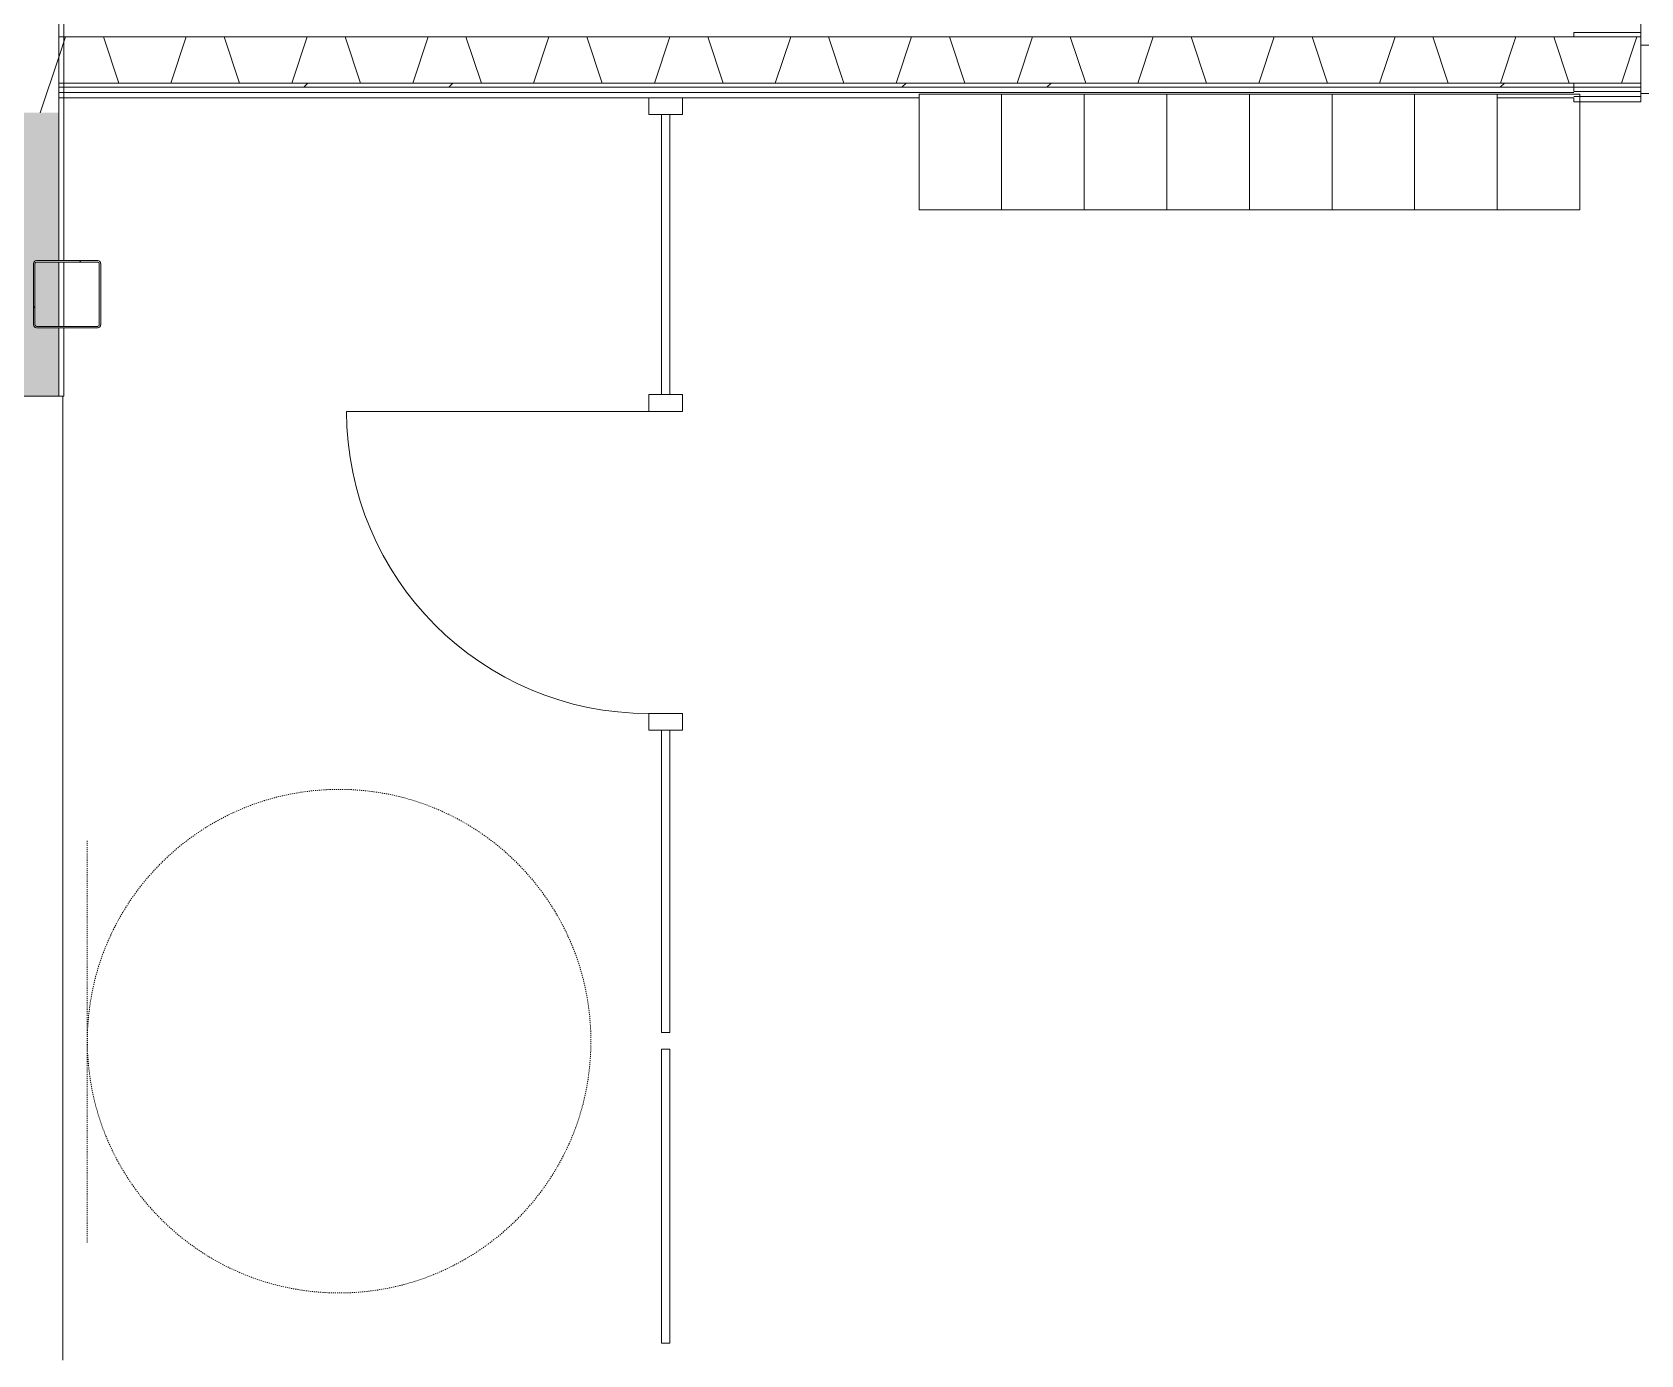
# Model space of a CAD drawing. Header units: inches. Extents: x -1551 to 2054, y 9767 to 12269.
# Drawn here: x 137.8 to 329.5, y 11280.8 to 11438.4 of the extents above; entities that cross this region are included whole.
import ezdxf

# ---------------------------------------------------------------- set-up
doc = ezdxf.new("R2010")
doc.units = ezdxf.units.IN
doc.header["$MEASUREMENT"] = 0
doc.linetypes.add('Dash', pattern=[0.25, 0.125, -0.125])
for name, color, linetype, lineweight in [('0-1', 7, 'Continuous', 5), ('0-2', 7, 'Continuous', 9), ('A-DOOR', 31, 'Continuous', 9), ('A-DOOR-1', 7, 'Continuous', 9), ('A-DOOR-FRAM-1', 7, 'Continuous', 9), ('A-FLOR-1', 7, 'Continuous', 9), ('A-GENM', 5, 'Continuous', 9), ('A-GENM-HDLN', 13, 'Dash', 9), ('A-GLAZ-CURT', 52, 'Continuous', 9), ('A-GLAZ-CWMG', 51, 'Continuous', 9), ('A-WALL-1', 7, 'Continuous', 9), ('A-WALL-PATT-1', 8, 'Continuous', 9), ('A-WALL-PATT-2', 253, 'Continuous', 9), ('A-WALL-PATT-3', 7, 'Continuous', 9), ('I-WALL-2', 7, 'Continuous', 9), ('S-COLS', 52, 'Continuous', 9), ('S-COLS-1', 7, 'Continuous', 9)]:
    doc.layers.add(name, color=color, linetype=linetype, lineweight=lineweight)
pattern_1 = [(0, (0, 0), (115.2, 28.8), [4.752, -81.648, 4.752, -81.648, -460.8]), (0, (0, 0), (115.2, 28.8), [-172.8, 4.752, -168.048, 4.752, -81.648, -201.6]), (0, (0, 0), (115.2, 28.8), [-432, 4.752, -52.848, 4.752, -139.248]), (120, (43.2, 14.4), (-82.54153, 85.366127), [4.752, -81.648, 4.752, -81.648, -460.8]), (120, (43.2, 14.4), (-82.54153, 85.366127), [-172.8, 4.752, -168.048, 4.752, -81.648, -201.6]), (120, (43.2, 14.4), (-82.54153, 85.366127), [-432, 4.752, -52.848, 4.752, -139.248]), (240, (57.6, 72), (-32.65847, -114.166127), [4.752, -81.648, 4.752, -81.648, -460.8]), (240, (57.6, 72), (-32.65847, -114.166127), [-172.8, 4.752, -168.048, 4.752, -81.648, -201.6]), (240, (57.6, 72), (-32.65847, -114.166127), [-432, 4.752, -52.848, 4.752, -139.248])]
pattern_2 = [(161.57, (1.8, 1.8), (-14.4010124, -0.0012439), [0, -102.456, 11.376, 0]), (18.43, (-1.8, 1.8), (-14.4010124, 0.0012439), [0, -102.456, 11.376, 0]), (108.43, (1.8, 1.8), (7.1973965, -36.003153), [34.146, -79.686]), (71.57, (-1.8, 1.8), (7.1973965, 36.003153), [34.146, -79.686])]
pattern_3 = [(45, (0, 0), (-35.63818, 35.63818), []), (45, (0, 54), (-35.63818, 35.63818), [])]

# ---------------------------------------------------------------- blocks, each defined once
blk = doc.blocks.new('CTR - 1st Phase - Shell_rvt-1-KEY PLAN - 1ST FLOOR')
at = {"layer": 'A-WALL-PATT-1'}
h = blk.add_hatch(dxfattribs=at)
h.set_pattern_fill('FP_3', color=256, style=0, pattern_type=2)
h.set_pattern_definition(pattern_1)
h.paths.add_polyline_path([(-3823.32, 10017.09), (-3823.2, 10017.09), (-3823.32, 10052.44), (-3823.82, 10052.44), (-3823.82, 10017.09)], flags=0)
h.paths.add_polyline_path([(-3823.82, 10087.94), (-3823.2, 10087.94), (-3823.32, 10128.89), (-3823.82, 10128.89)], flags=0)
h.paths.add_polyline_path([(-3823.82, 10164.39), (-3823.2, 10164.39), (-3823.32, 10166.64), (-3823.82, 10166.64)], flags=0)
h.paths.add_polyline_path([(-3823.82, 10204.14), (-3823.2, 10204.29), (-3823.32, 10244.44), (-3823.82, 10244.44), (-3823.82, 10208.51)], flags=0)
h.paths.add_polyline_path([(-3823.82, 10279.94), (-3823.2, 10279.94), (-3823.32, 10344.15), (-3823.82, 10344.15), (-3823.82, 10306.2)], flags=0)
h.paths.add_polyline_path([(-3823.2, 10353.03), (-3823.32, 10359.71), (-3823.82, 10359.71), (-3823.82, 10353.03), (-3823.25, 10353.03)], flags=0)
h.paths.add_polyline_path([(-3823.82, 10387.59), (-3823.2, 10387.59), (-3823.32, 10437.64), (-3823.82, 10437.64)], flags=0)
h.paths.add_polyline_path([(-3823.82, 10473.14), (-3823.2, 10473.14), (-3823.32, 10473.64), (-3823.82, 10473.64)], flags=0)
h.paths.add_polyline_path([(-3823.32, 10509.14), (-3823.2, 10509.14), (-3823.32, 10545.94), (-3823.82, 10545.94), (-3823.82, 10509.14)], flags=0)
h.paths.add_polyline_path([(-3823.54, 10554.44), (-3823.2, 10554.44), (-3823.32, 10591.24), (-3823.82, 10591.24), (-3823.82, 10554.44)], flags=0)
h.paths.add_polyline_path([(-3823.2, 10626.74), (-3823.32, 10627.24), (-3823.82, 10627.24), (-3823.82, 10626.74), (-3823.32, 10626.74)], flags=0)
h.paths.add_polyline_path([(-3823.82, 10662.74), (-3823.2, 10662.74), (-3823.32, 10715.25), (-3823.82, 10715.25), (-3823.82, 10701.02)], flags=0)
h.paths.add_polyline_path([(-3823.82, 10743.13), (-3823.2, 10743.13), (-3823.32, 10782.04), (-3823.82, 10782.04), (-3823.82, 10779.98)], flags=0)
h.paths.add_polyline_path([(-3823.82, 10817.54), (-3823.2, 10817.54), (-3823.32, 10833.75), (-3823.82, 10833.75), (-3823.82, 10818.99)], flags=0)
h.paths.add_polyline_path([(-3823.82, 10842.63), (-3823.2, 10842.63), (-3823.32, 10858.84), (-3823.82, 10858.84)], flags=0)
h.paths.add_polyline_path([(-3823.82, 10894.34), (-3823.2, 10894.34), (-3823.32, 10933.25), (-3823.82, 10933.25)], flags=0)
h.paths.add_polyline_path([(-3823.32, 10961.13), (-3823.2, 10961.13), (-3823.32, 10973.04), (-3823.82, 10973.04), (-3823.82, 10961.13)], flags=0)
h.paths.add_polyline_path([(-3823.32, 11010.54), (-3823.2, 11010.62), (-3823.32, 11012.79), (-3823.82, 11012.79), (-3823.82, 11010.54)], flags=0)
h.paths.add_polyline_path([(-3823.82, 11048.29), (-3823.2, 11048.29), (-3823.32, 11048.79), (-3823.82, 11048.79)], flags=0)
h.paths.add_polyline_path([(-3823.32, 11084.29), (-3823.2, 11084.29), (-3823.32, 11121.94), (-3823.82, 11121.94), (-3823.82, 11084.29)], flags=0)
h.paths.add_polyline_path([(-3823.56, 11130.44), (-3823.2, 11130.44), (-3823.32, 11144.15), (-3823.82, 11144.15), (-3823.82, 11130.44)], flags=0)
h.paths.add_polyline_path([(-3823.82, 11144.33), (-3823.2, 11144.33), (-3823.32, 11151.98), (-3823.82, 11151.98), (-3823.82, 11145.18)], flags=0)
h.paths.add_polyline_path([(-3823.82, 11152.15), (-3823.2, 11152.15), (-3823.32, 11164.59), (-3823.82, 11164.59), (-3823.82, 11155.05)], flags=0)
h.paths.add_polyline_path([(-3823.32, 11394.99), (-3823.2, 11395), (-3823.35, 11403.15), (-3823.82, 11403.15), (-3823.82, 11394.99)], flags=0)
h.paths.add_polyline_path([(-3823.2, 11403.33), (-3823.32, 11410.98), (-3823.82, 11410.98), (-3823.82, 11403.33), (-3823.32, 11403.33)], flags=0)
h.paths.add_polyline_path([(-3823.5, 11411.15), (-3823.2, 11411.15), (-3823.32, 11428.76), (-3823.82, 11428.76), (-3823.82, 11411.15)], flags=0)
at = {"layer": 'A-WALL-PATT-2'}
h = blk.add_hatch(dxfattribs=at)
h.set_pattern_fill('FP_4', color=256, style=0, pattern_type=2)
h.set_pattern_definition(pattern_2)
h.paths.add_polyline_path([(-3823.82, 11428.76), (-3823.82, 11553.21), (-3829.32, 11553.21), (-3829.32, 11428.76)], flags=0)
h = blk.add_hatch(dxfattribs=at)
h.set_pattern_fill('FP_4', color=256, style=0, pattern_type=2)
h.set_pattern_definition(pattern_2)
h.paths.add_polyline_path([(-3827.17, 10011.59), (-3823.82, 10011.59), (-3823.82, 10052.44), (-3829.32, 10052.44), (-3829.32, 10011.59)], flags=0)
h.paths.add_polyline_path([(-3828.54, 10087.94), (-3823.82, 10087.94), (-3823.82, 10128.89), (-3829.32, 10128.89), (-3829.32, 10087.94), (-3828.57, 10087.94)], flags=0)
h.paths.add_polyline_path([(-3826.01, 10164.39), (-3823.82, 10164.39), (-3823.82, 10166.64), (-3829.32, 10166.64), (-3829.32, 10164.39), (-3828.54, 10164.39)], flags=0)
h.paths.add_polyline_path([(-3823.82, 10204.14), (-3823.82, 10244.44), (-3829.32, 10244.44), (-3829.32, 10204.14)], flags=0)
h.paths.add_polyline_path([(-3829.32, 10279.94), (-3823.82, 10279.94), (-3823.82, 10359.71), (-3829.32, 10359.71), (-3829.32, 10306.2)], flags=0)
h.paths.add_polyline_path([(-3828.54, 10387.59), (-3823.82, 10387.59), (-3823.82, 10437.64), (-3829.32, 10437.64), (-3829.32, 10387.59)], flags=0)
h.paths.add_polyline_path([(-3828.54, 10473.14), (-3823.82, 10473.14), (-3823.82, 10473.64), (-3829.32, 10473.64), (-3829.32, 10473.14), (-3828.57, 10473.14)], flags=0)
h.paths.add_polyline_path([(-3829.32, 10509.14), (-3823.82, 10509.14), (-3823.82, 10591.24), (-3829.32, 10591.24), (-3829.32, 10543.09)], flags=0)
h.paths.add_polyline_path([(-3829.32, 10626.74), (-3823.82, 10626.74), (-3823.82, 10627.24), (-3829.32, 10627.24)], flags=0)
h.paths.add_polyline_path([(-3829.32, 10662.74), (-3823.82, 10662.74), (-3823.82, 10715.25), (-3829.32, 10715.25), (-3829.32, 10701.02)], flags=0)
h.paths.add_polyline_path([(-3823.82, 10743.13), (-3823.82, 10782.04), (-3829.32, 10782.04), (-3829.32, 10743.13)], flags=0)
h.paths.add_polyline_path([(-3828.54, 10817.54), (-3823.82, 10817.54), (-3823.82, 10858.84), (-3829.32, 10858.84), (-3829.32, 10817.54), (-3828.57, 10817.54)], flags=0)
h.paths.add_polyline_path([(-3823.82, 10894.34), (-3823.82, 10933.25), (-3829.32, 10933.25), (-3829.32, 10894.34), (-3828.54, 10894.34)], flags=0)
h.paths.add_polyline_path([(-3829.32, 10961.13), (-3823.82, 10961.13), (-3823.82, 10973.04), (-3829.32, 10973.04)], flags=0)
h.paths.add_polyline_path([(-3829.32, 11010.54), (-3823.82, 11010.54), (-3823.82, 11012.79), (-3829.32, 11012.79), (-3829.32, 11011.61)], flags=0)
h.paths.add_polyline_path([(-3829.32, 11048.29), (-3823.82, 11048.29), (-3823.82, 11048.79), (-3829.32, 11048.79)], flags=0)
h.paths.add_polyline_path([(-3829.32, 11084.29), (-3823.82, 11084.29), (-3823.82, 11144.15), (-3826.48, 11144.15), (-3826.48, 11144.33), (-3823.82, 11144.33), (-3823.82, 11151.98), (-3826.48, 11151.98), (-3826.48, 11152.15), (-3823.82, 11152.15), (-3823.82, 11164.59), (-3829.32, 11164.59), (-3829.32, 11095.83)], flags=0)
h.paths.add_polyline_path([(-3826.82, 11144.5), (-3826.82, 11151.81), (-3826.65, 11151.81), (-3826.65, 11144.5)], flags=0)
h.paths.add_polyline_path([(-3826.48, 11394.99), (-3823.82, 11394.99), (-3823.82, 11403.15), (-3826.48, 11403.15), (-3826.48, 11403.33), (-3823.82, 11403.33), (-3823.82, 11410.98), (-3826.48, 11410.98), (-3826.46, 11411.15), (-3823.82, 11411.15), (-3823.82, 11428.76), (-3829.32, 11428.76), (-3829.32, 11394.99)], flags=0)
h.paths.add_polyline_path([(-3826.82, 11403.5), (-3826.82, 11410.81), (-3826.65, 11410.81), (-3826.65, 11403.5)], flags=0)
at = {"layer": 'A-FLOR-1'}
blk.add_line((-3823.32, 11394.99), (-3823.32, 11280.16), dxfattribs=at)
at = {"layer": 'A-WALL-1'}
for p, q in [((-3823.82, 11428.76), (-3823.82, 11553.21)), ((-3823.2, 11428.76), (-3823.2, 11553.21)), ((-3823.82, 11411.15), (-3823.82, 11428.76)), ((-3823.2, 11411.15), (-3823.2, 11428.76)), ((-3823.82, 11403.33), (-3823.82, 11410.98)), ((-3823.2, 11403.33), (-3823.2, 11410.98)), ((-3823.82, 11394.99), (-3823.82, 11403.15)), ((-3823.2, 11394.99), (-3823.2, 11403.15)), ((-3832.07, 11394.99), (-3823.2, 11394.99))]:
    blk.add_line(p, q, dxfattribs=at)
blk = doc.blocks.new('HOLLOW METAL - STAIR DOOR 3-0 x 7-0-2638728-KEY PLAN - 1ST FLOOR')
at = {"layer": 'A-DOOR-1'}
for p, q in [((16.25, -4), (18, -4)), ((16.25, -40), (16.25, -4)), ((18, -4), (18, -40)), ((18, -40), (16.25, -40))]:
    blk.add_line(p, q, dxfattribs=at)
blk.add_arc((18, -4), 36, 180, 270, dxfattribs=at)
at = {"layer": 'A-DOOR-FRAM-1'}
for p, q in [((-20, 1.75), (-18, 1.75)), ((-20, -4), (-20, 1.75)), ((-18, 1.75), (-18, -0.1875)), ((18, 1.75), (20, 1.75)), ((18, -0.1875), (18, 1.75)), ((20, 1.75), (20, -4)), ((-18, -0.1875), (-17.375, -0.1875)), ((-17.375, -0.1875), (-17.375, -2.0625)), ((17.375, -0.1875), (18, -0.1875)), ((17.375, -2.0625), (17.375, -0.1875)), ((-18, -2.0625), (-18, -4)), ((-17.375, -2.0625), (-18, -2.0625)), ((18, -2.0625), (17.375, -2.0625)), ((18, -4), (18, -2.0625)), ((-18, -4), (-20, -4)), ((20, -4), (18, -4))]:
    blk.add_line(p, q, dxfattribs=at)
blk = doc.blocks.new('CTR - 1st Phase -Stairs _ Elevators_rvt-1-KEY PLAN - 1ST FLOOR')
at = {"layer": 'A-WALL-PATT-1'}
h = blk.add_hatch(dxfattribs=at)
h.set_pattern_fill('FP_17', color=256, style=0, pattern_type=2)
h.set_pattern_definition(pattern_3)
h.paths.add_polyline_path([(-3711.48, 11431.81), (-3643.32, 11431.81), (-3643.32, 11432.31), (-3823.82, 11432.31), (-3823.82, 11431.81), (-3721.32, 11431.81)], flags=0)
h = blk.add_hatch(dxfattribs=at)
h.set_pattern_fill('FP_17', color=256, style=0, pattern_type=2)
h.set_pattern_definition(pattern_3)
h.paths.add_polyline_path([(-3587.82, 11431.31), (-3587.32, 11431.31), (-3587.32, 11431.81), (-3595.32, 11431.81), (-3595.32, 11431.31)], flags=0)
h.paths.add_polyline_path([(-3635.32, 11431.31), (-3635.32, 11431.81), (-3643.32, 11431.81), (-3643.32, 11431.31), (-3642.58, 11431.31)], flags=0)
at = {"layer": 'A-WALL-PATT-2'}
h = blk.add_hatch(dxfattribs=at)
h.set_pattern_fill('FP_4', color=256, style=0, pattern_type=2)
h.set_pattern_definition(pattern_2)
h.paths.add_polyline_path([(-3823.82, 11432.31), (-3643.32, 11432.31), (-3643.32, 11437.81), (-3823.82, 11437.81)], flags=0)
h = blk.add_hatch(dxfattribs=at)
h.set_pattern_fill('FP_4', color=256, style=0, pattern_type=2)
h.set_pattern_definition(pattern_2)
h.paths.add_polyline_path([(-3643.32, 11432.31), (-3635.32, 11432.31), (-3635.32, 11437.81), (-3643.32, 11437.81), (-3643.32, 11433)], flags=0)
h.paths.add_polyline_path([(-3595.32, 11432.31), (-3587.32, 11432.31), (-3587.32, 11437.81), (-3595.32, 11437.81), (-3595.32, 11433)], flags=0)
at = {"layer": 'A-WALL-PATT-3'}
h = blk.add_hatch(dxfattribs=at)
h.set_pattern_fill('FP_3', color=256, style=0, pattern_type=2)
h.set_pattern_definition(pattern_1)
h.paths.add_polyline_path([(-3823.82, 11431.19), (-3643.32, 11431.42), (-3643.32, 11431.81), (-3823.82, 11431.81), (-3823.82, 11431.42)], flags=0)
h = blk.add_hatch(dxfattribs=at)
h.set_pattern_fill('FP_3', color=256, style=0, pattern_type=2)
h.set_pattern_definition(pattern_1)
h.paths.add_polyline_path([(-3823.82, 11430.56), (-3721.32, 11430.64), (-3721.32, 11430.99), (-3643.32, 11430.99), (-3643.32, 11431.19), (-3823.82, 11431.19)], flags=0)
at = {"layer": 'A-WALL-1'}
for p, q in [((-3635.32, 11438.31), (-3643.32, 11438.31)), ((-3643.32, 11438.31), (-3643.32, 11437.81)), ((-3643.32, 11437.81), (-3643.32, 11438.31)), ((-3643.32, 11437.81), (-3823.82, 11437.81)), ((-3635.32, 11437.81), (-3643.32, 11437.81)), ((-3643.32, 11432.31), (-3823.82, 11432.31)), ((-3643.32, 11431.81), (-3823.82, 11431.81)), ((-3643.32, 11431.19), (-3823.82, 11431.19)), ((-3635.32, 11432.31), (-3643.32, 11432.31)), ((-3643.32, 11432.31), (-3643.32, 11431.81)), ((-3643.32, 11431.81), (-3643.32, 11432.31)), ((-3635.32, 11431.81), (-3643.32, 11431.81)), ((-3643.32, 11431.81), (-3643.32, 11431.31)), ((-3643.32, 11431.31), (-3643.32, 11431.81)), ((-3635.32, 11431.31), (-3643.32, 11431.31)), ((-3635.32, 11430.69), (-3643.32, 11430.69))]:
    blk.add_line(p, q, dxfattribs=at)
at = {"layer": 'I-WALL-2'}
for p, q in [((-3823.82, 11439.06), (-3823.82, 11430.56)), ((-3635.32, 11436.81), (-3635.32, 11439.56)), ((-3823.82, 11430.56), (-3721.32, 11430.56)), ((-3652.43, 11430.56), (-3643.32, 11430.56)), ((-3643.32, 11430.56), (-3643.32, 11430.06)), ((-3635.32, 11430.06), (-3635.32, 11431.06)), ((-3643.32, 11430.06), (-3635.32, 11430.06))]:
    blk.add_line(p, q, dxfattribs=at)
at = {"layer": '0-2'}
blk.add_blockref('HOLLOW METAL - STAIR DOOR 3-0 x 7-0-2638728-KEY PLAN - 1ST FLOOR', (-3615.32, 11435.06), dxfattribs=at)
blk = doc.blocks.new('HSS-Hollow Structural Section-Column - HSS8X8X3_16-V30-KEY PLAN - 1ST FLOOR')
at = {"layer": 'S-COLS'}
h = blk.add_hatch(dxfattribs=at)
h.set_pattern_fill('FP_20', color=256, style=0, pattern_type=2)
h.set_pattern_definition([(45, (3822.824, -11407.153), (-35.63818, 35.63818), []), (45, (3822.824, -11353.153), (-35.63818, 35.63818), [])])
h.paths.add_polyline_path([(-3.65, -4), (3.65, -4), (3.65, -3.83), (-3.65, -3.83)], flags=0)
h.paths.add_polyline_path([(-4, -3.65), (-3.83, -3.65), (-3.83, 3.65), (-4, 3.65)], flags=0)
h.paths.add_polyline_path([(3.83, -3.65), (4, -3.65), (4, 3.65), (3.83, 3.65)], flags=0)
h.paths.add_polyline_path([(-3.6, 3.83), (3.65, 3.83), (3.65, 4), (-3.65, 4), (-3.65, 3.83)], flags=0)
at = {"layer": 'S-COLS-1'}
for p, q in [((3.65, 4), (-3.65, 4)), ((-4, 3.65), (-4, -3.65)), ((-3.83, -3.65), (-3.83, 3.65)), ((-3.65, 3.83), (3.65, 3.83)), ((3.83, 3.65), (3.83, -3.65)), ((4, -3.65), (4, 3.65)), ((3.65, -3.83), (-3.65, -3.83)), ((-3.65, -4), (3.65, -4))]:
    blk.add_line(p, q, dxfattribs=at)
for centre, radius, start, end in [((-3.65, 3.65), 0.348, 90, 180), ((3.65, 3.65), 0.348, 360, 90), ((-3.65, 3.65), 0.174, 90, 180), ((3.65, 3.65), 0.174, 0, 90), ((-3.65, -3.65), 0.348, 180, 270), ((-3.65, -3.65), 0.174, 180, 270), ((3.65, -3.65), 0.174, 270, 360), ((3.65, -3.65), 0.348, 270, 360)]:
    blk.add_arc(centre, radius, start, end, dxfattribs=at)
blk = doc.blocks.new('CTR - 1st Phase - Structure_rvt-1-KEY PLAN - 1ST FLOOR')
at = {"layer": '0-2'}
blk.add_blockref('HSS-Hollow Structural Section-Column - HSS8X8X3_16-V30-KEY PLAN - 1ST FLOOR', (-3822.82, 11407.15), dxfattribs=at)
blk = doc.blocks.new('Family1 - MailBox-2142329-KEY PLAN - 1ST FLOOR')
at = {"layer": 'A-GENM'}
for p, q in [((9.84, 13.78), (0, 13.78)), ((9.84, 0), (9.84, 13.78)), ((0, 0), (9.84, 0))]:
    blk.add_line(p, q, dxfattribs=at)
blk = doc.blocks.new('Family1 - MailBox-V29-KEY PLAN - 1ST FLOOR')
at = {"layer": 'A-GENM'}
for p, q in [((0, 13.78), (0, 0)), ((9.84, 13.78), (0, 13.78)), ((9.84, 0), (9.84, 13.78)), ((0, 0), (9.84, 0))]:
    blk.add_line(p, q, dxfattribs=at)
blk = doc.blocks.new('ADA Clearances - 5ft Circle-2180434-KEY PLAN - 1ST FLOOR')
at = {"layer": 'A-GENM-HDLN'}
blk.add_line((30, 24), (30, -24), dxfattribs=at)
blk.add_circle((0, 0), 30, dxfattribs=at)
blk = doc.blocks.new('System Panel - Glazed-2336968-KEY PLAN - 1ST FLOOR')
at = {"layer": 'A-GLAZ-CURT'}
for p, q in [((17.51, 0.5), (-17.51, 0.5)), ((-17.51, 0.5), (-17.51, -0.5)), ((17.51, -0.5), (17.51, 0.5)), ((-17.51, -0.5), (17.51, -0.5))]:
    blk.add_line(p, q, dxfattribs=at)
blk = doc.blocks.new('Rectangular Mullion - 2_ x 4_ - EXTERIOR-2336969-KEY PLAN - 1ST FLOOR')
at = {"layer": 'A-GLAZ-CWMG'}
for p, q in [((-2, 2), (0, 2)), ((-2, -2), (-2, 2)), ((0, 2), (0, -2)), ((0, -2), (-2, -2))]:
    blk.add_line(p, q, dxfattribs=at)
blk = doc.blocks.new('System Panel - Glazed-2336971-KEY PLAN - 1ST FLOOR')
at = {"layer": 'A-GLAZ-CURT'}
for p, q in [((16.69, 0.5), (-16.69, 0.5)), ((-16.69, 0.5), (-16.69, -0.5)), ((16.69, -0.5), (16.69, 0.5)), ((-16.69, -0.5), (16.69, -0.5))]:
    blk.add_line(p, q, dxfattribs=at)
blk = doc.blocks.new('Rectangular Mullion - 2_ x 4_ - EXTERIOR-2336964-KEY PLAN - 1ST FLOOR')
at = {"layer": 'A-GLAZ-CWMG'}
for p, q in [((-1, 2), (1, 2)), ((-1, -2), (-1, 2)), ((1, 2), (1, -2)), ((1, -2), (-1, -2))]:
    blk.add_line(p, q, dxfattribs=at)
blk = doc.blocks.new('STOREFRONT DOOR - ALUM_ STILE W_ GLASS INSET-2336972-KEY PLAN - 1ST FLOOR')
at = {"layer": 'A-DOOR'}
blk.add_line((-18, -2), (-18, -38), dxfattribs=at)
blk.add_arc((-18, -2), 36, 270, 360, dxfattribs=at)
blk = doc.blocks.new('System Panel - Glazed-2336973-KEY PLAN - 1ST FLOOR')
at = {"layer": 'A-GLAZ-CURT'}
for p, q in [((18, 0.5), (-18, 0.5)), ((-18, 0.5), (-18, -0.5)), ((18, -0.5), (18, 0.5)), ((-18, -0.5), (18, -0.5))]:
    blk.add_line(p, q, dxfattribs=at)

msp = doc.modelspace()

# ---------------------------------------------------------------- block references
at = {"layer": '0-1'}
for name in ['CTR - 1st Phase - Shell_rvt-1-KEY PLAN - 1ST FLOOR', 'CTR - 1st Phase -Stairs _ Elevators_rvt-1-KEY PLAN - 1ST FLOOR', 'CTR - 1st Phase - Structure_rvt-1-KEY PLAN - 1ST FLOOR']:
    msp.add_blockref(name, (3964.78, 0), dxfattribs=at)
at = {"layer": 'A-DOOR', "rotation": 269.9999999999995}
msp.add_blockref('STOREFRONT DOOR - ALUM_ STILE W_ GLASS INSET-2336972-KEY PLAN - 1ST FLOOR', (213.26, 11375.19), dxfattribs=at)
at = {"layer": 'A-GENM'}
for name, p in [('Family1 - MailBox-V29-KEY PLAN - 1ST FLOOR', (243.46, 11417.21)), ('Family1 - MailBox-V29-KEY PLAN - 1ST FLOOR', (253.3, 11417.21)), ('Family1 - MailBox-V29-KEY PLAN - 1ST FLOOR', (263.14, 11417.21)), ('Family1 - MailBox-V29-KEY PLAN - 1ST FLOOR', (272.98, 11417.21)), ('Family1 - MailBox-V29-KEY PLAN - 1ST FLOOR', (282.83, 11417.21)), ('Family1 - MailBox-V29-KEY PLAN - 1ST FLOOR', (292.67, 11417.21)), ('Family1 - MailBox-V29-KEY PLAN - 1ST FLOOR', (302.51, 11417.21)), ('Family1 - MailBox-2142329-KEY PLAN - 1ST FLOOR', (312.35, 11417.21))]:
    msp.add_blockref(name, p, dxfattribs=at)
at = {"layer": 'A-GENM', "rotation": 180}
msp.add_blockref('ADA Clearances - 5ft Circle-2180434-KEY PLAN - 1ST FLOOR', (174.37, 11318.16), dxfattribs=at)
at = {"layer": 'A-GLAZ-CURT', "rotation": 89.99999999999947}
for name, p in [('System Panel - Glazed-2336971-KEY PLAN - 1ST FLOOR', (213.26, 11411.88)), ('System Panel - Glazed-2336973-KEY PLAN - 1ST FLOOR', (213.26, 11337.19)), ('System Panel - Glazed-2336968-KEY PLAN - 1ST FLOOR', (213.26, 11299.68))]:
    msp.add_blockref(name, p, dxfattribs=at)
at = {"layer": 'A-GLAZ-CWMG', "extrusion": (0, 0, -1), "rotation": 90.00000000000053}
for name, p in [('Rectangular Mullion - 2_ x 4_ - EXTERIOR-2336969-KEY PLAN - 1ST FLOOR', (-213.26, 11430.56)), ('Rectangular Mullion - 2_ x 4_ - EXTERIOR-2336964-KEY PLAN - 1ST FLOOR', (-213.26, 11394.19)), ('Rectangular Mullion - 2_ x 4_ - EXTERIOR-2336964-KEY PLAN - 1ST FLOOR', (-213.26, 11356.19))]:
    msp.add_blockref(name, p, dxfattribs=at)

doc.saveas('drawing.dxf')
